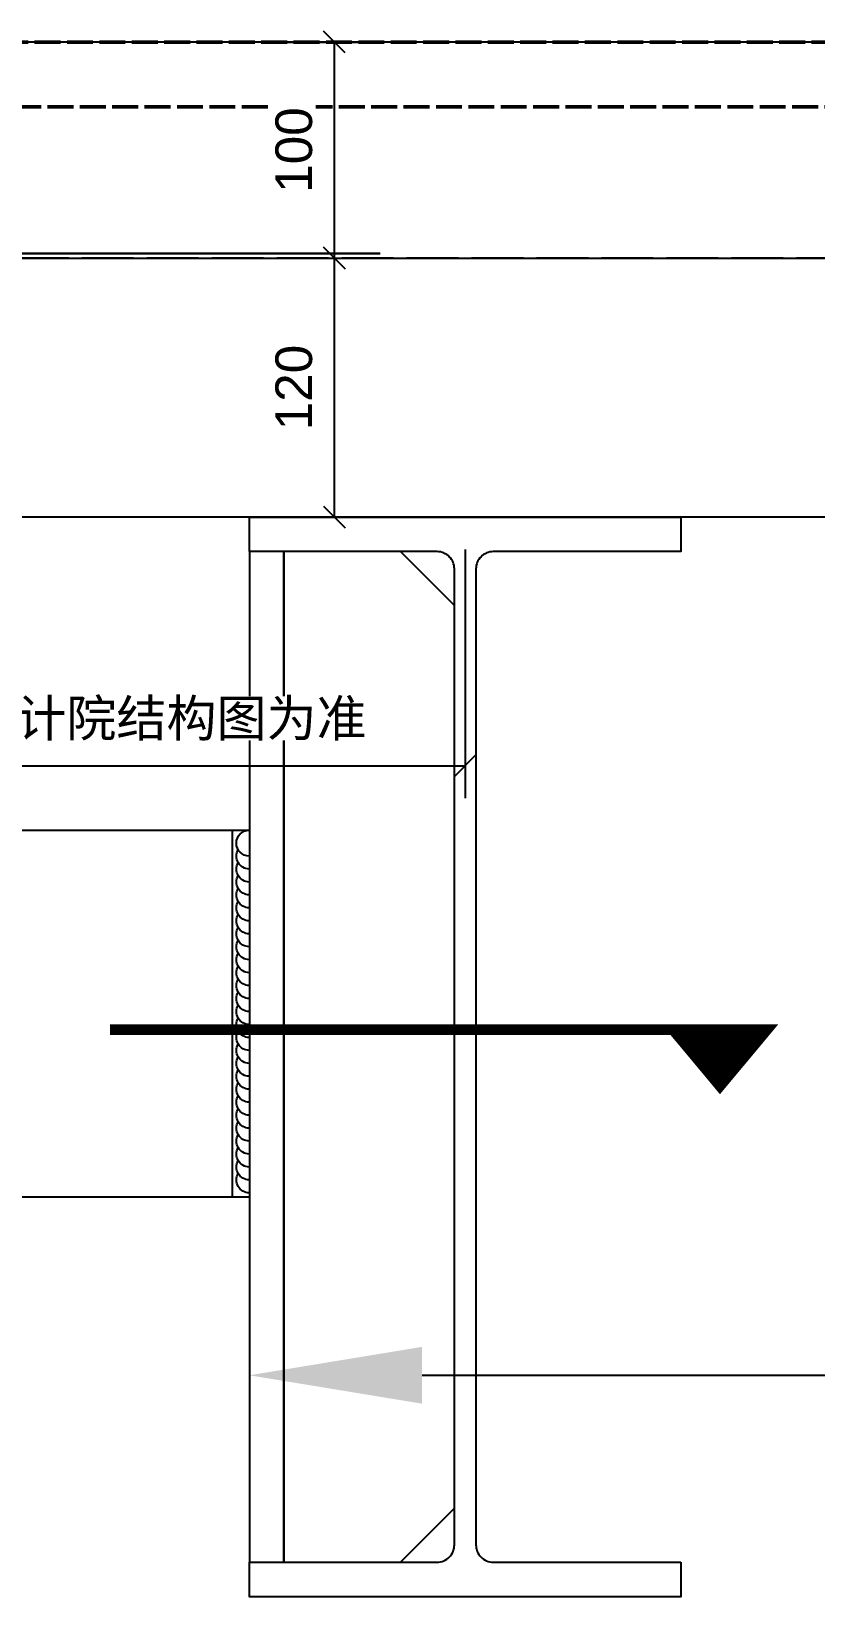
# Model space of a CAD drawing. Header units: millimetres. Extents: x 0 to 119933, y -45162 to 41221.
# Drawn here: x 1944 to 2307, y 2001 to 2726 of the extents above; entities that cross this region are included whole.
import ezdxf
from ezdxf import colors
from ezdxf.entities.mleader import LeaderData, LeaderLine
from ezdxf.math import Vec2, Vec3

# ---------------------------------------------------------------- set-up
doc = ezdxf.new("R2010")
doc.units = ezdxf.units.MM
for name, pattern in [('ACAD_ISO02W100', [15, 12, -3]), ('ACAD_ISO04W100', [30, 24, -3, 0, -3]), ('DIVIDE', [1.25, 0.5, -0.25, 0, -0.25, 0, -0.25]), ('RF216115_NOTES$0$Exterior Bridges$0$Shanghai - Cores$0$Shanghai-Site Plan-3D$0${ Tapered Dash }', [10, 4, -1, 1.5, -1, 1.5, -1])]:
    doc.linetypes.add(name, pattern=pattern)
doc.layers.get('DEFPOINTS').update_dxf_attribs({"color": 166})
for name, color, linetype in [('8', 8, 'DIVIDE'), ('F-steel', 3, 'Continuous'), ('F_CNTR', 1, 'ACAD_ISO04W100'), ('F_CONC', 7, 'Continuous'), ('F_DASH', 8, 'ACAD_ISO02W100'), ('F_STEL', 3, 'Continuous'), ('Hatch', 8, 'Continuous'), ('WELDING VW', 8, 'Continuous')]:
    doc.layers.add(name, color=color, linetype=linetype)
doc.styles.add('Arial', font='arial.ttf')
doc.styles.get("Standard").update_dxf_attribs({"font": 'arial.ttf'})
doc.dimstyles.new('10x of Arup4', dxfattribs={"dimscale": 10, "dimtxt": 1.7, "dimasz": 1, "dimexe": 1.5, "dimexo": 1.5, "dimgap": 1, "dimtad": 1, "dimdec": 1, "dimdsep": 46, "dimtxsty": 'Arial', "dimblk": 'OBLIQUE', "dimcen": 0, "dimclrd": 1, "dimclre": 1, "dimclrt": 7, "dimadec": 0, "dimazin": 0, "dimtfac": 1, "dimtdec": 1, "dimtix": 1, "dimtofl": 0, "dimtmove": 2, "dimatfit": 3, "dimfxl": 5, "dimtfill": 1, "dimtolj": 1, "dimtzin": 0, "dimlwd": -1, "dimlwe": -1, "dimarcsym": 0})

# ---------------------------------------------------------------- blocks, each defined once
blk = doc.blocks.new('*U14')
at = {"layer": 'WELDING VW'}
for centre, end in [((4, 0), 180), ((8, 0), 120), ((12, 0), 120), ((16, 0), 120), ((20, 0), 120), ((24, 0), 120), ((28, 0), 120), ((32, 0), 120), ((36, 0), 120), ((40, 0), 120), ((44, 0), 120), ((48, 0), 120), ((52, 0), 120), ((56, 0), 120), ((60, 0), 120), ((64, 0), 120), ((68, 0), 120), ((72, 0), 120), ((76, 0), 120), ((80, 0), 120), ((84, 0), 120), ((88, 0), 120), ((92, 0), 120), ((96, 0), 120), ((100, 0), 120), ((104, 0), 120), ((108, 0), 120)]:
    blk.add_arc(centre, 4, 0, end, dxfattribs=at)
blk = doc.blocks.new('_OBLIQUE')
at = {"color": 0, "linetype": 'ByBlock'}
blk.add_line((-0.5, -0.5), (0.5, 0.5), dxfattribs=at)
blk = doc.blocks.new('*D32')
at = {"color": 1, "linetype": 'Continuous', "transparency": 16777216}
for p, q in [((2055.31, 2721), (2099.39, 2721)), ((2084.39, 2721), (2084.39, 2621)), ((2055.31, 2621), (2099.39, 2621))]:
    blk.add_line(p, q, dxfattribs=at)
at = {"layer": 'DEFPOINTS', "color": 0, "transparency": 16777216}
for p in [(2040.31, 2721), (2040.31, 2621, 0.03), (2084.39, 2621)]:
    blk.add_point(p, dxfattribs=at)
at = {"color": 1, "transparency": 16777216, "xscale": 10, "yscale": 10, "zscale": 10}
for p, rotation in [((2084.39, 2721), 90), ((2084.39, 2621), 270)]:
    blk.add_blockref('_OBLIQUE', p, dxfattribs=dict(at, rotation=rotation))
at = {"color": 7, "transparency": 16777216, "insert": (2065.71, 2671), "char_height": 17, "attachment_point": 5, "rotation": 90, "style": 'Arial', "bg_fill": 3, "box_fill_scale": 1.1, "bg_fill_color": 256, "bg_fill_true_color": 13158600, "bg_fill_transparency": 0}
blk.add_mtext('\\A1;100', dxfattribs=at)
blk = doc.blocks.new('*D33')
at = {"color": 1, "linetype": 'Continuous', "transparency": 16777216}
for p, q in [((2055.31, 2621), (2099.39, 2621)), ((2084.39, 2621), (2084.39, 2501)), ((2055.31, 2501), (2099.39, 2501))]:
    blk.add_line(p, q, dxfattribs=at)
at = {"layer": 'DEFPOINTS', "color": 0, "transparency": 16777216}
for p in [(2040.31, 2621, 0.03), (2040.31, 2501, 0.03), (2084.39, 2501)]:
    blk.add_point(p, dxfattribs=at)
at = {"color": 1, "transparency": 16777216, "xscale": 10, "yscale": 10, "zscale": 10}
for p, rotation in [((2084.39, 2621), 90), ((2084.39, 2501), 270)]:
    blk.add_blockref('_OBLIQUE', p, dxfattribs=dict(at, rotation=rotation))
at = {"color": 7, "transparency": 16777216, "insert": (2065.71, 2561), "char_height": 17, "attachment_point": 5, "rotation": 90, "style": 'Arial', "bg_fill": 3, "box_fill_scale": 1.1, "bg_fill_color": 256, "bg_fill_true_color": 13158600, "bg_fill_transparency": 0}
blk.add_mtext('\\A1;120', dxfattribs=at)
blk = doc.blocks.new('*D159')
at = {"color": 1, "linetype": 'Continuous', "transparency": 16777216}
for p, q in [((1845.02, 2486), (1845.02, 2370.85)), ((2145.02, 2486), (2145.02, 2370.85)), ((1845.02, 2385.85), (2145.02, 2385.85))]:
    blk.add_line(p, q, dxfattribs=at)
at = {"layer": 'DEFPOINTS', "color": 0, "transparency": 16777216}
for p in [(1845.02, 2501, 0.03), (2145.02, 2501, 0.03), (2145.02, 2385.85)]:
    blk.add_point(p, dxfattribs=at)
at = {"color": 1, "transparency": 16777216, "xscale": 10, "yscale": 10, "zscale": 10, "rotation": 180}
blk.add_blockref('_OBLIQUE', (1845.02, 2385.85), dxfattribs=at)
at = {"color": 1, "transparency": 16777216, "xscale": 10, "yscale": 10, "zscale": 10}
blk.add_blockref('_OBLIQUE', (2145.02, 2385.85), dxfattribs=at)
at = {"color": 7, "transparency": 16777216, "insert": (1995.02, 2406.87), "char_height": 17, "attachment_point": 5, "style": 'Arial', "bg_fill": 3, "box_fill_scale": 1.1, "bg_fill_color": 256, "bg_fill_true_color": 13158600, "bg_fill_transparency": 0}
blk.add_mtext('\\A1;{\\fMicrosoft YaHei|b0|i0|c134|p34;以设计院结构图为准}', dxfattribs=at)

msp = doc.modelspace()

# ---------------------------------------------------------------- linework, layer by layer
at = {"layer": '8', "linetype": 'RF216115_NOTES$0$Exterior Bridges$0$Shanghai - Cores$0$Shanghai-Site Plan-3D$0${ Tapered Dash }', "ltscale": 0.5, "const_width": 1, "elevation": -2.26}
msp.add_lwpolyline([(1756.95, 2685.02), (1756.95, 2623.09), (2105.73, 2623.09), (2105.73, 2623.09)], dxfattribs=at)
at = {"layer": 'DEFPOINTS', "color": 1}
msp.add_lwpolyline([(1980.43, 2263.65, 5, 5, 0), (2263.08, 2263.65, 50, 0, 0), (2263.08, 2233.7, 0, 0, 0)], format="xyseb", dxfattribs=at)
at = {"layer": 'F-steel', "ltscale": 10}
msp.add_line((2037.02, 2356, 0.17), (2037.02, 2186, 0.17), dxfattribs=at)
at = {"layer": 'F-steel', "ltscale": 10, "elevation": 0.03}
msp.add_lwpolyline([(2045.02, 2356), (2045.02, 2186), (1641.69, 2186), (1641.69, 2356), (2045.02, 2356)], dxfattribs=at)
at = {"layer": 'F_CNTR'}
for p, q in [((2743.9, 2721), (1204.27, 2721)), ((2743.9, 2621, 0.03), (1204.27, 2621, 0.03))]:
    msp.add_line(p, q, dxfattribs=at)
at = {"layer": 'F_DASH', "lineweight": 50}
msp.add_lwpolyline([(2563.51, 2691), (1840.54, 2691), (1840.54, 2721), (2563.51, 2721)], dxfattribs=at)
at = {"layer": 'F_STEL'}
for points in [[(2061.02, 2485), (2045.02, 2485), (2045.02, 2017), (2061.02, 2017)], [(2115.02, 2485), (2061.02, 2485), (2061.02, 2017), (2115.02, 2017), (2140.02, 2042), (2140.02, 2460)]]:
    msp.add_lwpolyline(points, close=True, dxfattribs=at)

# ---------------------------------------------------------------- block references
at = {"layer": 'Hatch', "xscale": -1.5, "yscale": 1.5, "zscale": 1.5, "rotation": 90}
msp.add_blockref('*U14', (2045.02, 2356, 0.17), dxfattribs=at)

# ---------------------------------------------------------------- leaders
ml = msp.add_multileader_mtext('Standard')
ml.set_content('{\\fSimSun|b0|i0|c134|p2;①}', color=256)
ml.set_leader_properties()
ml.build(insert=Vec2(0, 0))
ml.multileader.update_dxf_attribs({"arrow_head_size": 80, "scale": 20})
ctx = ml.context
ctx.base_point, ctx.scale, ctx.char_height, ctx.arrow_head_size, ctx.landing_gap_size, ctx.plane_origin = Vec3(2811.32, 2103.54), 20, 80, 80, 40, Vec3(2045.02, 2103.54)
notes = []
notes.append((ctx, [(0, (1, 1, 0), (2651.32, 2103.54), (1, 0), 160, [(0, [(2045.02, 2103.54)], 0, [])])]))
ctx.mtext.insert, ctx.mtext.rotation, ctx.mtext.flow_direction = Vec3(2851.32, 2150.02), -6.116046, 5
for ctx, leaders in notes:
    for number, flags, end, landing, length, lines in leaders:
        leader = LeaderData()
        leader.index, (leader.has_last_leader_line, leader.has_dogleg_vector, leader.attachment_direction) = number, flags
        leader.last_leader_point, leader.dogleg_vector, leader.dogleg_length = Vec3(end), Vec3(landing), length
        for number, points, colour, breaks in lines:
            line = LeaderLine()
            line.index, line.vertices, line.color, line.breaks = number, Vec3.list(points), colors.encode_raw_color(colour), breaks
            leader.lines.append(line)
        ctx.leaders.append(leader)

# ---------------------------------------------------------------- next in the draw order: dimensions: what is measured, and where the dimension line sits
dim = msp.add_linear_dim(base=(2084.39, 2621), p1=(2040.31, 2721), p2=(2040.31, 2621, 0.03), angle=90, dimstyle='10x of Arup4')
dim.commit()
dim.dimension.update_dxf_attribs({"geometry": '*D32', "text_midpoint": (2065.71, 2671)})

# ---------------------------------------------------------------- next in the draw order: linework, layer by layer
at = {"layer": 'F_CONC', "color": 5, "elevation": 0.03}
msp.add_lwpolyline([(2563.51, 2501), (1845.02, 2501), (1845.02, 2621), (2563.51, 2621)], dxfattribs=at)

# ---------------------------------------------------------------- next in the draw order: dimensions: what is measured, and where the dimension line sits
dim = msp.add_linear_dim(base=(2084.39, 2501), p1=(2040.31, 2621, 0.03), p2=(2040.31, 2501, 0.03), angle=90, dimstyle='10x of Arup4')
dim.commit()
dim.dimension.update_dxf_attribs({"geometry": '*D33', "text_midpoint": (2065.71, 2561)})

# ---------------------------------------------------------------- next in the draw order: linework, layer by layer
at = {"layer": 'F_STEL', "color": 6, "elevation": 0.03}
msp.add_lwpolyline([(2245.02, 2017), (2245.02, 2001), (2045.02, 2001), (2045.02, 2017), (2132.02, 2017, 0.414214), (2140.02, 2025), (2140.02, 2477, 0.414214), (2132.02, 2485), (2045.02, 2485), (2045.02, 2501), (2245.02, 2501), (2245.02, 2485), (2158.02, 2485, 0.414214), (2150.02, 2477), (2150.02, 2025, 0.414214), (2158.02, 2017)], format="xyb", close=True, dxfattribs=at)

# ---------------------------------------------------------------- next in the draw order: dimensions: what is measured, and where the dimension line sits
dim = msp.add_linear_dim(base=(2145.02, 2385.85), p1=(1845.02, 2501, 0.03), p2=(2145.02, 2501, 0.03), text='{\\fMicrosoft YaHei|b0|i0|c134|p34;以设计院结构图为准}', dimstyle='10x of Arup4')
dim.commit()
dim.dimension.update_dxf_attribs({"geometry": '*D159', "text_midpoint": (1995.02, 2406.87)})

doc.saveas('drawing.dxf')
